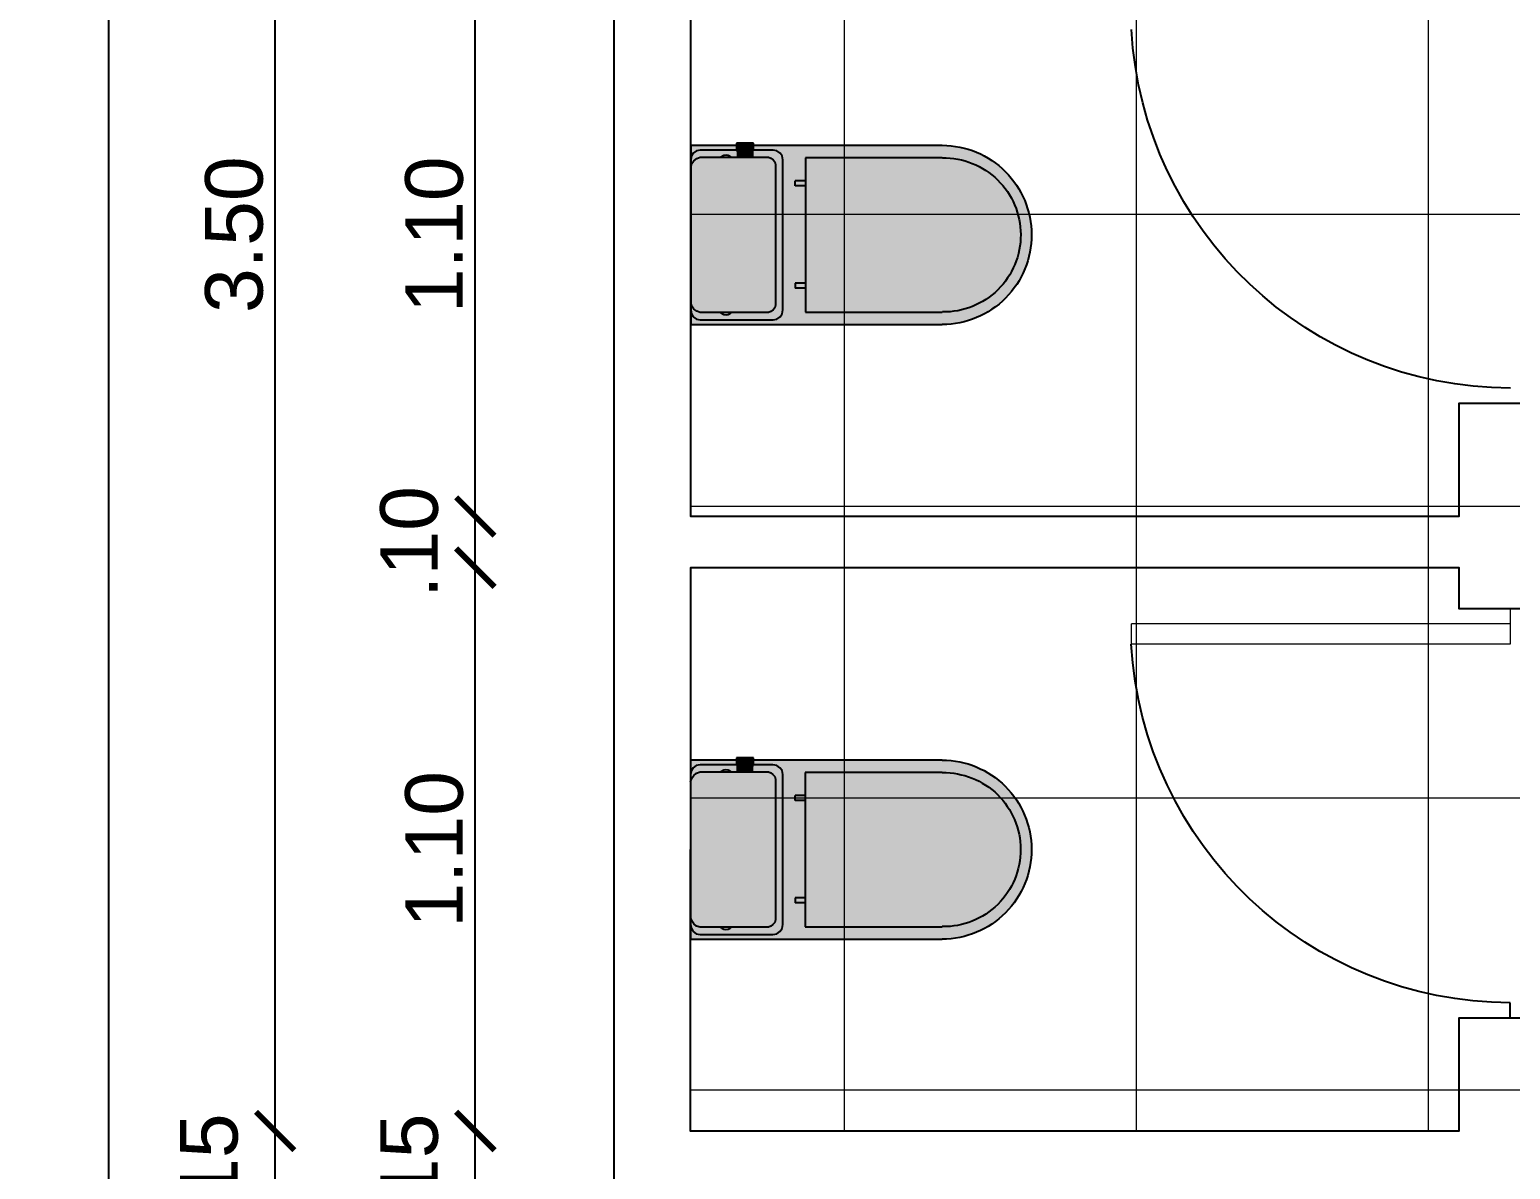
# Model space of a CAD drawing. Extents: x 3377 to 3790, y 1673 to 1846.
# Drawn here: x 3449.832 to 3452.723, y 1692.519 to 1694.745 of the extents above; entities that cross this region are included whole.
import ezdxf

# ---------------------------------------------------------------- set-up
doc = ezdxf.new("R2010")
doc.units = 0
doc.header["$LTSCALE"] = 2
doc.header["$PDMODE"] = 32
doc.layers.add('. hachura', color=8, linetype='Continuous', lineweight=0)
doc.layers.add('VETRATE_sez_vetro', color=151, linetype='Continuous', lineweight=5)
for name, color, linetype in [('. Layaot', 8, 'Continuous'), ('A-PARED', 4, 'Continuous'), ('ARQ-COTAS', 250, 'Continuous'), ('PROIEZIONI_finissime', 251, 'Continuous')]:
    doc.layers.add(name, color=color, linetype=linetype)
doc.styles.add('ROMANS', font='arial.ttf')
doc.dimstyles.new('1-75', dxfattribs={"dimscale": 0.75, "dimtxt": 0.15, "dimasz": 0.1, "dimexe": 0.05, "dimexo": 0.1, "dimgap": 0.03, "dimtad": 1, "dimzin": 5, "dimdsep": 46, "dimtxsty": 'ROMANS', "dimblk": 'ARCHTICK', "dimcen": 0, "dimse1": 1, "dimse2": 1, "dimclrd": 1, "dimclre": 256, "dimclrt": 2, "dimadec": 0, "dimazin": 0, "dimtfac": 1, "dimtofl": 0, "dimtmove": 2, "dimatfit": 3, "dimldrblk": 'ARCHTICK', "dimfxl": 0.04, "dimtolj": 1, "dimtzin": 1, "dimarcsym": 0})

# ---------------------------------------------------------------- blocks, each defined once
blk = doc.blocks.new('W-BAC1A')
at = {"layer": '. Layaot'}
h = blk.add_hatch(color=7, dxfattribs=at)
h.dxf.hatch_style = 1
h.set_gradient(color1=(255, 255, 255), color2=(214, 214, 214), rotation=90, tint=1, name='INVSPHERICAL')
h.paths.add_polyline_path([(0.1753, -0.0171), (0.1746, -0.0157), (0.1733, -0.015), (0.1719, -0.015), (0.1637, -0.015), (0.1466, -0.015), (0.1541, -0.0164), (0.1603, -0.0198), (0.1644, -0.0259), (0.1658, -0.0335), (0.1658, -0.1756), (0.1644, -0.1832), (0.1603, -0.1893), (0.1541, -0.1934), (0.1466, -0.1948), (-0.0003, -0.1948), (-0.1466, -0.1948), (-0.1541, -0.1934), (-0.1596, -0.1893), (-0.1637, -0.1832), (-0.1651, -0.1756), (-0.1651, -0.1374), (-0.1746, -0.1374), (-0.1746, -0.5062, 0.197897), (-0.1234, -0.6292, 0.197897), (-0.0003, -0.6805, 0.198912), (0.1236, -0.6297, 0.200944), (0.1753, -0.5048)])
h.paths.add_polyline_path([(0.0944, -0.2389), (0.0944, -0.2189), (0.1044, -0.2189), (0.1044, -0.2389), (0.1508, -0.2389), (0.1508, -0.5063, -0.20179), (0.1074, -0.6146, -0.201582), (-0.0003, -0.6593, -0.200507), (-0.1071, -0.6142, -0.200715), (-0.1501, -0.5063), (-0.1501, -0.2389), (-0.1056, -0.2389), (-0.1056, -0.2189), (-0.0956, -0.2189), (-0.0956, -0.2389)], flags=16)
h.paths.add_polyline_path([(-0.1541, -0.0164), (-0.1466, -0.015), (-0.163, -0.015), (-0.1726, -0.015), (-0.174, -0.0157), (-0.1746, -0.0171), (-0.1746, -0.0184), (-0.1746, -0.1045), (-0.1651, -0.1045), (-0.1651, -0.0335), (-0.1637, -0.0259), (-0.1596, -0.0198)], flags=17)
h = blk.add_hatch(color=7, dxfattribs=at)
h.dxf.hatch_style = 1
h.set_gradient(color1=(255, 255, 255), color2=(214, 214, 214), rotation=90, tint=1, name='INVSPHERICAL')
h.paths.add_polyline_path([(0.1644, -0.1832), (0.1658, -0.1756), (0.1658, -0.0335), (0.1644, -0.0259), (0.1603, -0.0198), (0.1541, -0.0164), (0.1466, -0.015), (0.1323, -0.015), (0.1391, -0.0171), (0.1453, -0.0212), (0.1494, -0.0266), (0.1514, -0.0335), (0.1514, -0.0752), (0.1535, -0.0752), (0.1541, -0.0752), (0.1541, -0.0758), (0.1562, -0.0799), (0.1569, -0.084), (0.1562, -0.0881), (0.1541, -0.0922), (0.1535, -0.0922), (0.1514, -0.0922), (0.1514, -0.1667), (0.15, -0.1715), (0.1466, -0.1756), (0.1425, -0.1791), (0.1371, -0.1804), (-0.0003, -0.1804), (-0.1371, -0.1804), (-0.1425, -0.1791), (-0.1466, -0.1756), (-0.1494, -0.1715), (-0.1514, -0.1667), (-0.1514, -0.0922), (-0.1528, -0.0922), (-0.1535, -0.0922), (-0.1555, -0.0881), (-0.1562, -0.084), (-0.1555, -0.0799), (-0.1535, -0.0758), (-0.1535, -0.0752), (-0.1528, -0.0752), (-0.1514, -0.0752), (-0.1514, -0.0335), (-0.1487, -0.0266), (-0.1446, -0.0212), (-0.1391, -0.0171), (-0.1323, -0.015), (-0.1466, -0.015), (-0.1541, -0.0164), (-0.1596, -0.0198), (-0.1637, -0.0259), (-0.1651, -0.0335), (-0.1651, -0.1045), (-0.1637, -0.1045), (-0.1637, -0.1066), (-0.1528, -0.1066), (-0.1528, -0.1353), (-0.1637, -0.1353), (-0.1637, -0.1374), (-0.1651, -0.1374), (-0.1651, -0.1756), (-0.1637, -0.1832), (-0.1596, -0.1893), (-0.1541, -0.1934), (-0.1466, -0.1948), (-0.0003, -0.1948), (0.1466, -0.1948), (0.1541, -0.1934), (0.1603, -0.1893)])
h = blk.add_hatch(color=7, dxfattribs=at)
h.dxf.hatch_style = 1
h.set_gradient(color1=(255, 255, 255), color2=(214, 214, 214), rotation=90, tint=1, name='INVSPHERICAL')
h.paths.add_polyline_path([(0.1514, -0.0335), (0.1494, -0.0266), (0.1453, -0.0212), (0.1391, -0.0171), (0.1323, -0.015), (-0.0003, -0.015), (-0.1323, -0.015), (-0.1391, -0.0171), (-0.1446, -0.0212), (-0.1487, -0.0266), (-0.1514, -0.0335), (-0.1514, -0.1667), (-0.1494, -0.1715), (-0.1466, -0.1756), (-0.1425, -0.1791), (-0.1371, -0.1804), (-0.0003, -0.1804), (0.1371, -0.1804), (0.1425, -0.1791), (0.1466, -0.1756), (0.15, -0.1715), (0.1514, -0.1667)])
h = blk.add_hatch(color=252, dxfattribs=at)
h.dxf.hatch_style = 1
h.set_gradient(color1=(132, 132, 132), color2=(173, 173, 173), rotation=90, tint=1, name='CYLINDER')
h.paths.add_polyline_path([(-0.1514, -0.0752), (-0.1528, -0.0752), (-0.1535, -0.0752), (-0.1535, -0.0758), (-0.1555, -0.0799), (-0.1562, -0.084), (-0.1555, -0.0881), (-0.1535, -0.0922), (-0.1528, -0.0922), (-0.1514, -0.0922)])
h.paths.add_polyline_path([(0.1562, -0.0881), (0.1569, -0.084), (0.1562, -0.0799), (0.1541, -0.0758), (0.1541, -0.0752), (0.1535, -0.0752), (0.1514, -0.0752), (0.1514, -0.0922), (0.1535, -0.0922), (0.1541, -0.0922)])
h = blk.add_hatch(color=252, dxfattribs=at)
h.dxf.hatch_style = 1
h.set_gradient(color1=(132, 132, 132), color2=(173, 173, 173), rotation=90, tint=1, name='CYLINDER')
h.paths.add_polyline_path([(-0.1637, -0.1045), (-0.1746, -0.1045), (-0.1787, -0.1045), (-0.1787, -0.1374), (-0.1746, -0.1374), (-0.1637, -0.1374)])
h.paths.add_polyline_path([(-0.1528, -0.1066), (-0.1637, -0.1066), (-0.1637, -0.1353), (-0.1528, -0.1353)])
h = blk.add_hatch(color=252, dxfattribs=at)
h.dxf.hatch_style = 1
h.set_gradient(color1=(132, 132, 132), color2=(173, 173, 173), rotation=90, tint=1, name='CYLINDER')
h.paths.add_polyline_path([(-0.0956, -0.2189), (-0.1056, -0.2189), (-0.1056, -0.2389), (-0.0956, -0.2389)])
h.paths.add_polyline_path([(0.1044, -0.2189), (0.0944, -0.2189), (0.0944, -0.2389), (0.1044, -0.2389)])
h = blk.add_hatch(color=7, dxfattribs=at)
h.dxf.hatch_style = 1
h.set_gradient(color1=(255, 255, 255), color2=(214, 214, 214), rotation=90, tint=1, name='INVSPHERICAL')
h.paths.add_polyline_path([(0.1508, -0.2389), (-0.1501, -0.2389), (-0.1501, -0.5063, 0.200715), (-0.1071, -0.6142, 0.200507), (-0.0003, -0.6593, 0.201582), (0.1074, -0.6146, 0.20179), (0.1508, -0.5063)])
for p, q in [((-0.1746, -0.0171), (-0.174, -0.0157)), ((-0.1746, -0.0184), (-0.1746, -0.0171)), ((-0.1746, -0.0184), (-0.1746, -0.0184)), ((-0.1746, -0.1045), (-0.1746, -0.0184)), ((-0.174, -0.0157), (-0.1726, -0.015)), ((-0.1726, -0.015), (-0.1719, -0.015)), ((-0.1719, -0.015), (-0.163, -0.015)), ((-0.1651, -0.0335), (-0.1637, -0.0259)), ((-0.1637, -0.0259), (-0.1596, -0.0198)), ((-0.163, -0.015), (-0.0003, -0.015)), ((-0.1596, -0.0198), (-0.1541, -0.0164)), ((-0.1541, -0.0164), (-0.1466, -0.015)), ((-0.1487, -0.0266), (-0.1514, -0.0335)), ((-0.1446, -0.0212), (-0.1487, -0.0266)), ((-0.1391, -0.0171), (-0.1446, -0.0212)), ((-0.1323, -0.015), (-0.1391, -0.0171)), ((-0.1323, -0.015), (-0.1323, -0.015)), ((-0.0003, -0.015), (0.1637, -0.015)), ((0.1391, -0.0171), (0.1323, -0.015)), ((0.1453, -0.0212), (0.1391, -0.0171)), ((0.1494, -0.0266), (0.1453, -0.0212)), ((0.1466, -0.015), (0.1541, -0.0164)), ((0.1466, -0.015), (0.1466, -0.015)), ((0.1514, -0.0335), (0.1494, -0.0266)), ((0.1541, -0.0164), (0.1603, -0.0198)), ((0.1603, -0.0198), (0.1644, -0.0259)), ((0.1637, -0.015), (0.1719, -0.015)), ((0.1644, -0.0259), (0.1658, -0.0335)), ((0.1719, -0.015), (0.1733, -0.015)), ((0.1719, -0.015), (0.1719, -0.015)), ((0.1733, -0.015), (0.1746, -0.0157)), ((0.1746, -0.0157), (0.1753, -0.0171)), ((0.1753, -0.0171), (0.1753, -0.0184)), ((0.1753, -0.0184), (0.1753, -0.5062)), ((-0.1651, -0.0335), (-0.1651, -0.0335)), ((-0.1651, -0.1045), (-0.1651, -0.0335)), ((-0.1514, -0.0335), (-0.1514, -0.1667)), ((0.1514, -0.0335), (0.1514, -0.0335)), ((0.1514, -0.1667), (0.1514, -0.0335)), ((0.1658, -0.0335), (0.1658, -0.1756)), ((-0.1555, -0.0799), (-0.1562, -0.084)), ((-0.1562, -0.084), (-0.1555, -0.0881)), ((-0.1535, -0.0758), (-0.1555, -0.0799)), ((-0.1535, -0.0752), (-0.1535, -0.0758)), ((-0.1535, -0.0752), (-0.1535, -0.0752)), ((-0.1528, -0.0752), (-0.1535, -0.0752)), ((-0.1535, -0.0758), (-0.1535, -0.0758)), ((-0.1535, -0.0758), (-0.1535, -0.0758)), ((-0.1528, -0.0752), (-0.1528, -0.0752)), ((-0.1514, -0.0752), (-0.1528, -0.0752)), ((0.1535, -0.0752), (0.1514, -0.0752)), ((0.1535, -0.0752), (0.1535, -0.0752)), ((0.1541, -0.0752), (0.1535, -0.0752)), ((0.1541, -0.0758), (0.1541, -0.0752)), ((0.1541, -0.0758), (0.1541, -0.0758)), ((0.1541, -0.0758), (0.1541, -0.0758)), ((0.1562, -0.0799), (0.1541, -0.0758)), ((0.1569, -0.084), (0.1562, -0.0799)), ((0.1562, -0.0881), (0.1569, -0.084)), ((-0.1787, -0.1045), (-0.1746, -0.1045)), ((-0.1787, -0.1374), (-0.1787, -0.1045)), ((-0.1746, -0.1045), (-0.1637, -0.1045)), ((-0.1637, -0.1045), (-0.1637, -0.1374)), ((-0.1528, -0.1066), (-0.1637, -0.1066)), ((-0.1555, -0.0881), (-0.1535, -0.0922)), ((-0.1535, -0.0922), (-0.1528, -0.0922)), ((-0.1535, -0.0922), (-0.1535, -0.0922)), ((-0.1535, -0.0922), (-0.1535, -0.0922)), ((-0.1535, -0.0922), (-0.1535, -0.0922)), ((-0.1535, -0.0922), (-0.1535, -0.0922)), ((-0.1528, -0.0922), (-0.1514, -0.0922)), ((-0.1528, -0.1353), (-0.1528, -0.1066)), ((0.1514, -0.0922), (0.1535, -0.0922)), ((0.1535, -0.0922), (0.1541, -0.0922)), ((0.1535, -0.0922), (0.1535, -0.0922)), ((0.1535, -0.0922), (0.1535, -0.0922)), ((0.1541, -0.0922), (0.1562, -0.0881)), ((0.1541, -0.0922), (0.1541, -0.0922)), ((0.1541, -0.0922), (0.1541, -0.0922)), ((0.1541, -0.0922), (0.1541, -0.0922)), ((-0.1746, -0.1374), (-0.1787, -0.1374)), ((-0.1746, -0.5062), (-0.1746, -0.1374)), ((-0.1637, -0.1374), (-0.1746, -0.1374)), ((-0.1651, -0.1756), (-0.1651, -0.1374)), ((-0.1637, -0.1353), (-0.1528, -0.1353)), ((-0.1514, -0.1667), (-0.1494, -0.1715)), ((-0.1514, -0.1667), (-0.1514, -0.1667)), ((-0.1494, -0.1715), (-0.1466, -0.1756)), ((0.1466, -0.1756), (0.15, -0.1715)), ((0.15, -0.1715), (0.1514, -0.1667)), ((-0.1637, -0.1832), (-0.1651, -0.1756)), ((-0.1596, -0.1893), (-0.1637, -0.1832)), ((-0.1541, -0.1934), (-0.1596, -0.1893)), ((-0.1466, -0.1948), (-0.1541, -0.1934)), ((-0.1466, -0.1756), (-0.1425, -0.1791)), ((-0.1466, -0.1948), (-0.1466, -0.1948)), ((-0.0003, -0.1948), (-0.1466, -0.1948)), ((-0.1425, -0.1791), (-0.1371, -0.1804)), ((-0.1371, -0.1804), (-0.0003, -0.1804)), ((-0.0003, -0.1804), (0.1371, -0.1804)), ((0.1466, -0.1948), (-0.0003, -0.1948)), ((0.1371, -0.1804), (0.1425, -0.1791)), ((0.1371, -0.1804), (0.1371, -0.1804)), ((0.1425, -0.1791), (0.1466, -0.1756)), ((0.1541, -0.1934), (0.1466, -0.1948)), ((0.1603, -0.1893), (0.1541, -0.1934)), ((0.1644, -0.1832), (0.1603, -0.1893)), ((0.1658, -0.1756), (0.1644, -0.1832)), ((0.1658, -0.1756), (0.1658, -0.1756)), ((-0.1056, -0.2389), (-0.1056, -0.2189)), ((-0.0956, -0.2189), (-0.1056, -0.2189)), ((-0.0956, -0.2389), (-0.0956, -0.2189)), ((0.0944, -0.2189), (0.1044, -0.2189)), ((0.0944, -0.2389), (0.0944, -0.2189)), ((0.1044, -0.2389), (0.1044, -0.2189)), ((-0.1501, -0.5062), (-0.1501, -0.2389)), ((-0.1501, -0.2389), (0.1508, -0.2389)), ((0.1508, -0.2389), (0.1508, -0.5062))]:
    blk.add_line(p, q, dxfattribs=at)
at = {"layer": '. Layaot', "color": 7, "lineweight": 0}
for p, q in [((-0.1746, -0.1045), (-0.1787, -0.1045)), ((-0.1787, -0.1045), (-0.1787, -0.1374)), ((-0.1637, -0.1045), (-0.1746, -0.1045)), ((-0.1637, -0.1374), (-0.1637, -0.1045)), ((-0.1528, -0.1066), (-0.1637, -0.1066)), ((-0.1637, -0.1066), (-0.1637, -0.1353)), ((-0.1528, -0.1353), (-0.1528, -0.1066)), ((-0.1787, -0.1374), (-0.1746, -0.1374)), ((-0.1746, -0.1374), (-0.1637, -0.1374)), ((-0.1637, -0.1353), (-0.1528, -0.1353))]:
    blk.add_line(p, q, dxfattribs=at)
at = {"layer": '. Layaot'}
for centre, radius, start, end in [((0.0003, -0.5055), 0.175, 180.2238, 225), ((0.0003, -0.5089), 0.1504, 179.0603, 224.4118), ((0.0003, -0.5089), 0.1504, 315.3515, 0.9397), ((0.0003, -0.5055), 0.175, 314.7762, 359.7762), ((0.0003, -0.5055), 0.175, 225, 269.7762), ((0.0003, -0.5089), 0.1504, 224.4118, 269.7633), ((0.0003, -0.5089), 0.1504, 269.7633, 315.3515), ((0.0003, -0.5055), 0.175, 269.7762, 314.7762)]:
    blk.add_arc(centre, radius, start, end, dxfattribs=at)
blk = doc.blocks.new('_ARCHTICK')
at = {"color": 0, "linetype": 'ByBlock', "const_width": 0.15}
blk.add_lwpolyline([(-0.5, -0.5), (0.5, 0.5)], dxfattribs=at)
blk = doc.blocks.new('*D498')
at = {"layer": 'ARQ-COTAS', "color": 1, "lineweight": -2, "transparency": 16777216}
blk.add_line((3450.7023, 1692.4443), (3450.7023, 1692.5943), dxfattribs=at)
at = {"layer": 'Defpoints', "color": 0, "transparency": 16777216}
for p in [(3450.7023, 1692.5943), (3451.1228, 1692.5943), (3451.123, 1692.4443)]:
    blk.add_point(p, dxfattribs=at)
at = {"layer": 'ARQ-COTAS', "color": 1, "lineweight": -2, "transparency": 16777216, "xscale": 0.07500000000000001, "yscale": 0.07500000000000001, "zscale": 0.07500000000000001}
for p, rotation in [((3450.7023, 1692.5943), 90), ((3450.7023, 1692.4443), 270)]:
    blk.add_blockref('_ARCHTICK', p, dxfattribs=dict(at, rotation=rotation))
at = {"layer": 'ARQ-COTAS', "color": 2, "transparency": 16777216, "insert": (3450.5736, 1692.5193), "char_height": 0.1125, "attachment_point": 5, "rotation": 90, "style": 'ROMANS'}
blk.add_mtext('\\A1;.15', dxfattribs=at)
blk = doc.blocks.new('*D499')
at = {"layer": 'ARQ-COTAS', "color": 1, "lineweight": -2, "transparency": 16777216}
blk.add_line((3450.7023, 1692.5943), (3450.7023, 1693.6943), dxfattribs=at)
at = {"layer": 'Defpoints', "color": 0, "transparency": 16777216}
for p in [(3450.7023, 1693.6943), (3451.1229, 1693.6943), (3451.1228, 1692.5943)]:
    blk.add_point(p, dxfattribs=at)
at = {"layer": 'ARQ-COTAS', "color": 1, "lineweight": -2, "transparency": 16777216, "xscale": 0.07500000000000001, "yscale": 0.07500000000000001, "zscale": 0.07500000000000001}
for p, rotation in [((3450.7023, 1693.6943), 90), ((3450.7023, 1692.5943), 270)]:
    blk.add_blockref('_ARCHTICK', p, dxfattribs=dict(at, rotation=rotation))
at = {"layer": 'ARQ-COTAS', "color": 2, "transparency": 16777216, "insert": (3450.6224, 1693.1443), "char_height": 0.1125, "attachment_point": 5, "rotation": 90, "style": 'ROMANS'}
blk.add_mtext('\\A1;1.10', dxfattribs=at)
blk = doc.blocks.new('*D500')
at = {"layer": 'ARQ-COTAS', "color": 1, "lineweight": -2, "transparency": 16777216}
blk.add_line((3450.7023, 1693.6943), (3450.7023, 1693.7943), dxfattribs=at)
at = {"layer": 'Defpoints', "color": 0, "transparency": 16777216}
for p in [(3450.7023, 1693.7943), (3451.1229, 1693.7943), (3451.1229, 1693.6943)]:
    blk.add_point(p, dxfattribs=at)
at = {"layer": 'ARQ-COTAS', "color": 1, "lineweight": -2, "transparency": 16777216, "xscale": 0.07500000000000001, "yscale": 0.07500000000000001, "zscale": 0.07500000000000001}
for p, rotation in [((3450.7023, 1693.7943), 90), ((3450.7023, 1693.6943), 270)]:
    blk.add_blockref('_ARCHTICK', p, dxfattribs=dict(at, rotation=rotation))
at = {"layer": 'ARQ-COTAS', "color": 2, "transparency": 16777216, "insert": (3450.5736, 1693.7443), "char_height": 0.1125, "attachment_point": 5, "rotation": 90, "style": 'ROMANS'}
blk.add_mtext('\\A1;.10', dxfattribs=at)
blk = doc.blocks.new('*D501')
at = {"layer": 'ARQ-COTAS', "color": 1, "lineweight": -2, "transparency": 16777216}
blk.add_line((3450.7023, 1693.7943), (3450.7023, 1694.8945), dxfattribs=at)
at = {"layer": 'Defpoints', "color": 0, "transparency": 16777216}
for p in [(3450.7023, 1694.8945), (3451.123, 1694.8945), (3451.1229, 1693.7943)]:
    blk.add_point(p, dxfattribs=at)
at = {"layer": 'ARQ-COTAS', "color": 1, "lineweight": -2, "transparency": 16777216, "xscale": 0.07500000000000001, "yscale": 0.07500000000000001, "zscale": 0.07500000000000001}
for p, rotation in [((3450.7023, 1694.8945), 90), ((3450.7023, 1693.7943), 270)]:
    blk.add_blockref('_ARCHTICK', p, dxfattribs=dict(at, rotation=rotation))
at = {"layer": 'ARQ-COTAS', "color": 2, "transparency": 16777216, "insert": (3450.6224, 1694.3444), "char_height": 0.1125, "attachment_point": 5, "rotation": 90, "style": 'ROMANS'}
blk.add_mtext('\\A1;1.10', dxfattribs=at)
blk = doc.blocks.new('*D475')
at = {"layer": 'ARQ-COTAS', "color": 1, "lineweight": -2, "transparency": 16777216}
blk.add_line((3450.3114, 1692.4445), (3450.3114, 1692.5944), dxfattribs=at)
at = {"layer": 'Defpoints', "color": 0, "transparency": 16777216}
for p in [(3450.3114, 1692.5944), (3451.1228, 1692.5943), (3451.123, 1692.4443)]:
    blk.add_point(p, dxfattribs=at)
at = {"layer": 'ARQ-COTAS', "color": 1, "lineweight": -2, "transparency": 16777216, "xscale": 0.07500000000000001, "yscale": 0.07500000000000001, "zscale": 0.07500000000000001}
for p, rotation in [((3450.3114, 1692.5944), 89.99122341172746), ((3450.3114, 1692.4445), 269.9912234117275)]:
    blk.add_blockref('_ARCHTICK', p, dxfattribs=dict(at, rotation=rotation))
at = {"layer": 'ARQ-COTAS', "color": 2, "transparency": 16777216, "insert": (3450.1827, 1692.5195), "char_height": 0.1125, "attachment_point": 5, "rotation": 89.9912, "style": 'ROMANS'}
blk.add_mtext('\\A1;.15', dxfattribs=at)
blk = doc.blocks.new('*D476')
at = {"layer": 'ARQ-COTAS', "color": 1, "lineweight": -2, "transparency": 16777216}
blk.add_line((3450.3114, 1692.5944), (3450.312, 1696.0944), dxfattribs=at)
at = {"layer": 'Defpoints', "color": 0, "transparency": 16777216}
for p in [(3450.312, 1696.0944), (3451.1232, 1696.0943), (3451.1228, 1692.5943)]:
    blk.add_point(p, dxfattribs=at)
at = {"layer": 'ARQ-COTAS', "color": 1, "lineweight": -2, "transparency": 16777216, "xscale": 0.07500000000000001, "yscale": 0.07500000000000001, "zscale": 0.07500000000000001}
for p, rotation in [((3450.312, 1696.0944), 89.99122341172746), ((3450.3114, 1692.5944), 269.9912234117275)]:
    blk.add_blockref('_ARCHTICK', p, dxfattribs=dict(at, rotation=rotation))
at = {"layer": 'ARQ-COTAS', "color": 2, "transparency": 16777216, "insert": (3450.2317, 1694.3445), "char_height": 0.1125, "attachment_point": 5, "rotation": 89.9912, "style": 'ROMANS'}
blk.add_mtext('\\A1;3.50', dxfattribs=at)
blk = doc.blocks.new('*D515')
at = {"layer": 'ARQ-COTAS', "color": 1, "lineweight": -2, "transparency": 16777216}
blk.add_line((3449.9858, 1699.8943), (3449.9858, 1690.4943), dxfattribs=at)
at = {"layer": 'Defpoints', "color": 0, "transparency": 16777216}
for p in [(3450.9729, 1699.8943), (3449.9858, 1690.4943), (3450.973, 1690.4943)]:
    blk.add_point(p, dxfattribs=at)
at = {"layer": 'ARQ-COTAS', "color": 1, "lineweight": -2, "transparency": 16777216, "xscale": 0.07500000000000001, "yscale": 0.07500000000000001, "zscale": 0.07500000000000001}
for p, rotation in [((3449.9858, 1699.8943), 90), ((3449.9858, 1690.4943), 270)]:
    blk.add_blockref('_ARCHTICK', p, dxfattribs=dict(at, rotation=rotation))
at = {"layer": 'ARQ-COTAS', "color": 2, "transparency": 16777216, "insert": (3449.9058, 1695.1943), "char_height": 0.1125, "attachment_point": 5, "rotation": 90, "style": 'ROMANS'}
blk.add_mtext('\\A1;9.40', dxfattribs=at)

msp = doc.modelspace()

# ---------------------------------------------------------------- hatches: boundary and pattern name
at = {"layer": '. hachura', "ltscale": 10}
h = msp.add_hatch(dxfattribs=at)
h.set_pattern_fill('_USER', color=256, scale=0.57, style=0, double=1, pattern_type=0)
h.set_pattern_definition([(360, (3454.27304, 1696.0943), (2e-16, 0.57), []), (90, (3454.27304, 1696.0943), (-0.57, 1e-16), [])])
h.paths.add_polyline_path([(3451.1232, 1696.0943), (3451.1232, 1692.5943), (3454.273, 1692.5943), (3454.273, 1696.0943)])

# ---------------------------------------------------------------- linework, layer by layer
at = {"layer": 'A-PARED'}
for points in [[(3450.9729, 1699.8943), (3450.973, 1691.5243), (3450.973, 1691.4843), (3450.973, 1691.4843), (3450.973, 1690.4943), (3451.763, 1690.4943), (3451.763, 1690.6443), (3451.4751, 1690.6443), (3451.123, 1690.6443), (3451.123, 1691.4843), (3451.123, 1691.5243), (3451.123, 1691.5243), (3451.123, 1692.4443), (3452.623, 1692.4443), (3452.623, 1690.4943), (3452.773, 1690.4943)], [(3454.273, 1695.1272), (3454.273, 1692.5943), (3452.7727, 1692.5943), (3452.7727, 1692.8148), (3452.623, 1692.8148), (3452.623, 1692.5943), (3451.1228, 1692.5943), (3451.1229, 1693.6943), (3452.623, 1693.6943), (3452.623, 1693.6148), (3452.7729, 1693.6148), (3452.7729, 1694.0148), (3452.623, 1694.0148), (3452.623, 1693.7943), (3451.1229, 1693.7943), (3451.123, 1694.8945)]]:
    msp.add_lwpolyline(points, dxfattribs=at)
at = {"layer": 'PROIEZIONI_finissime', "extrusion": (-1.22461e-16, 4.21883e-32, -1)}
msp.add_line((3452.7233, 1692.8148), (3452.7233, 1692.8448), dxfattribs=at)
for centre in [(-3452.7243, 1694.7869), (-3452.7241, 1693.5869)]:
    msp.add_arc(centre, 0.742, 270.065, 356.7527, dxfattribs=at)
at = {"layer": 'VETRATE_sez_vetro', "extrusion": (-1.22461e-16, 4.21883e-32, -1)}
for p, q in [((3452.7233, 1693.6148), (3452.7233, 1693.5448)), ((3452.7233, 1693.5848), (3451.9833, 1693.5848)), ((3452.7233, 1693.5448), (3451.9833, 1693.5448))]:
    msp.add_line(p, q, dxfattribs=at)
at = {"layer": 'VETRATE_sez_vetro'}
msp.add_line((3451.9833, 1693.5448), (3451.9833, 1693.5848), dxfattribs=at)

# ---------------------------------------------------------------- block references
at = {"layer": '. Layaot', "xscale": -1, "rotation": 90}
for p in [(3451.108, 1694.3442), (3451.1078, 1693.144)]:
    msp.add_blockref('W-BAC1A', p, dxfattribs=at)

# ---------------------------------------------------------------- dimensions: what is measured, and where the dimension line sits
at = {"layer": 'ARQ-COTAS'}
for base, p1, p2, angle, picture, middle in [((3449.9858, 1690.4943), (3450.9729, 1699.8943), (3450.973, 1690.4943), 90, '*D515', (3449.9058, 1695.1943)), ((3450.312, 1696.0944), (3451.1228, 1692.5943), (3451.1232, 1696.0943), 269.9912, '*D476', (3450.2317, 1694.3445)), ((3450.7023, 1694.8945), (3451.1229, 1693.7943), (3451.123, 1694.8945), 270, '*D501', (3450.6224, 1694.3444)), ((3450.7023, 1693.7943), (3451.1229, 1693.6943), (3451.1229, 1693.7943), 270, '*D500', (3450.5736, 1693.7443)), ((3450.7023, 1693.6943), (3451.1228, 1692.5943), (3451.1229, 1693.6943), 270, '*D499', (3450.6224, 1693.1443)), ((3450.3114, 1692.5944), (3451.123, 1692.4443), (3451.1228, 1692.5943), 269.9912, '*D475', (3450.1827, 1692.5195)), ((3450.7023, 1692.5943), (3451.123, 1692.4443), (3451.1228, 1692.5943), 270, '*D498', (3450.5736, 1692.5193))]:
    dim = msp.add_linear_dim(base=base, p1=p1, p2=p2, angle=angle, dimstyle='1-75', dxfattribs=at)
    dim.commit()
    dim.dimension.update_dxf_attribs({"geometry": picture, "text_midpoint": middle})

doc.saveas('drawing.dxf')
